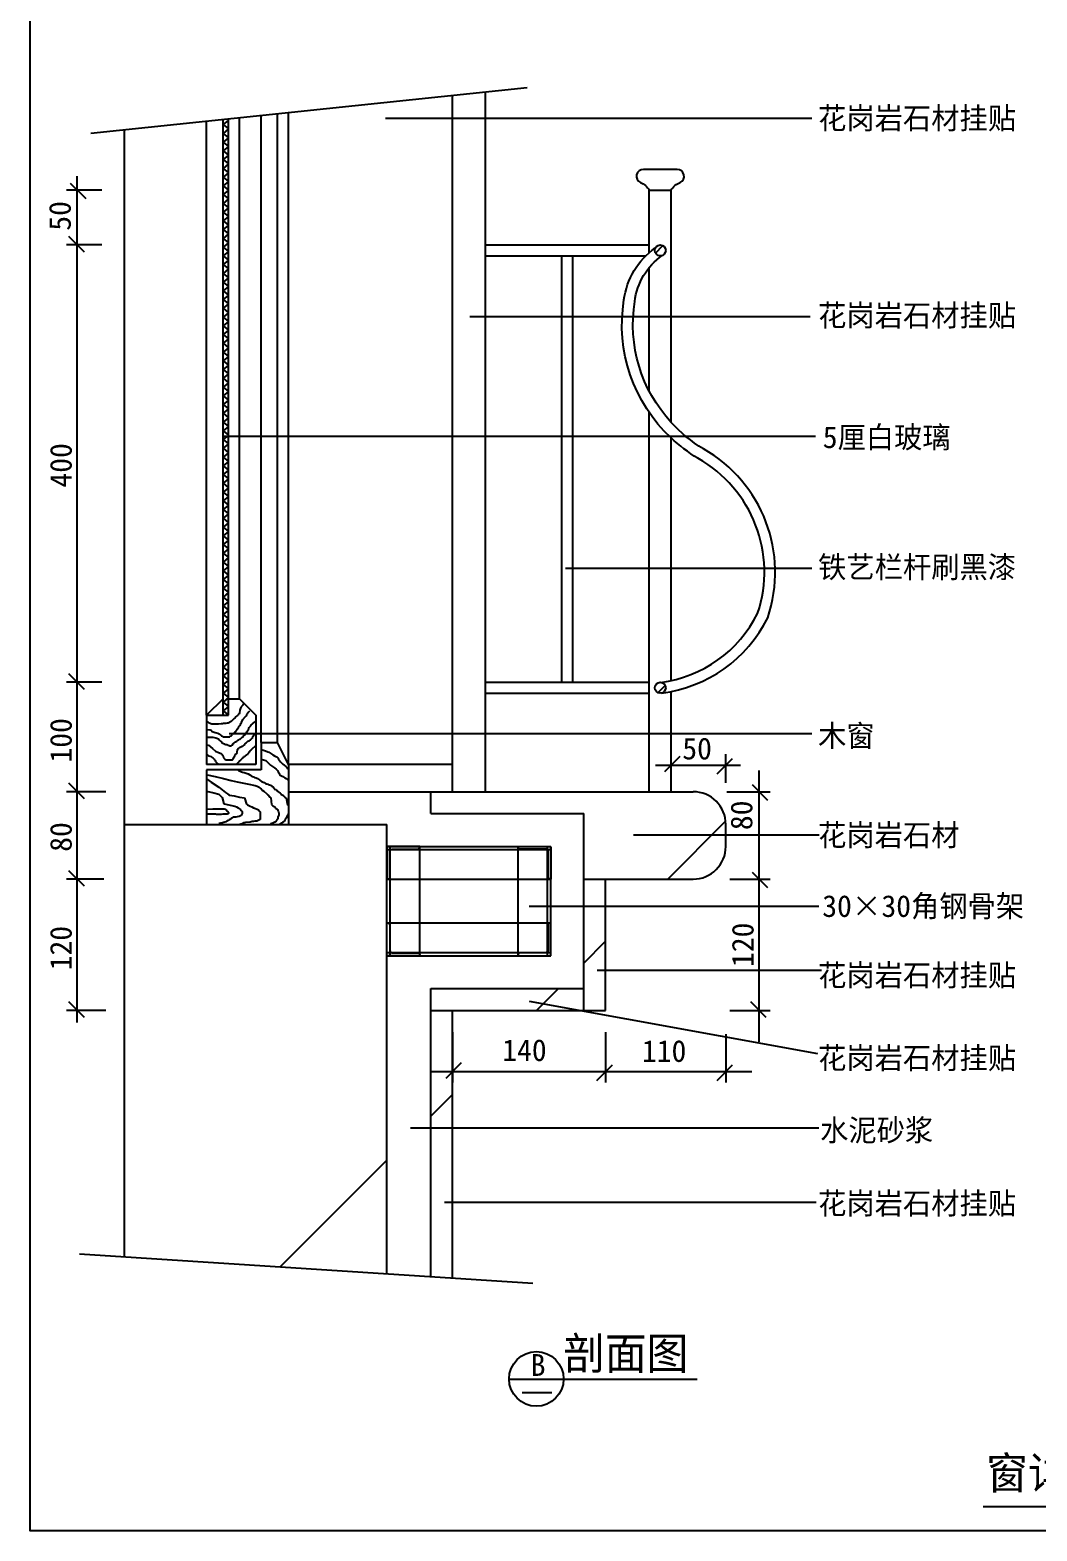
# Model space of a CAD drawing. Header units: metres. Extents: x 1020 to 10144, y 956 to 12504.
# Drawn here: x 1020 to 5626, y 956 to 7819 of the extents above; entities that cross this region are included whole.
import ezdxf

# ---------------------------------------------------------------- set-up
doc = ezdxf.new("R2010")
doc.units = ezdxf.units.M
for name, color, linetype in [('2', 2, 'Continuous'), ('3', 3, 'Continuous'), ('4', 4, 'Continuous'), ('7', 7, 'Continuous'), ('BH', 3, 'Continuous'), ('DIM', 3, 'Continuous'), ('TEXT', 3, 'Continuous')]:
    doc.layers.add(name, color=color, linetype=linetype)
doc.dimstyles.get("Standard").update_dxf_attribs({"dimtxt": 2.5, "dimasz": 2.5, "dimexe": 1.25, "dimexo": 0.625, "dimtad": 1, "dimcen": 2.5, "dimazin": 3, "dimtfac": 1, "dimtmove": 0, "dimatfit": 3})

# ---------------------------------------------------------------- blocks, each defined once
blk = doc.blocks.new('BH2')
at = {"layer": 'BH'}
blk.add_lwpolyline([(0, 32), (5, 28), (0, 24), (5, 20), (0, 16), (5, 12), (0, 8), (5, 4), (0, 0)], dxfattribs=at)
blk = doc.blocks.new('ST-L30')
at = {"layer": '4'}
blk.add_lwpolyline([(0, 1, 0.41), (1, 0), (30, 0), (30, 0.67, 0.41), (28, 2.67), (4.67, 2.67, -0.41), (2.67, 4.67), (2.67, 28, 0.41), (0.67, 30), (0, 30)], format="xyb", close=True, dxfattribs=at)
blk = doc.blocks.new('_DOT')
blk.add_lwpolyline([(-1.6, -1.6), (1.24, 1.24)])

msp = doc.modelspace()

# ---------------------------------------------------------------- hatches: boundary and pattern name
at = {"layer": 'BH'}
h = msp.add_hatch(dxfattribs=at)
h.set_pattern_fill('ANSI31', scale=50)
h.paths.add_polyline_path([(3877.32, 6811.51, 1), (3927.32, 6811.51, 1)])
h = msp.add_hatch(dxfattribs=at)
h.set_pattern_fill('ANSI31', scale=50)
h.paths.add_polyline_path([(3877.32, 4811.51, 1), (3927.32, 4811.51, 1)])
h = msp.add_hatch(dxfattribs=at)
h.set_pattern_fill('ANSI33', scale=300)
h.paths.add_polyline_path([(2952.32, 3336.51), (2852.32, 3336.51), (2852.32, 2120.09), (2952.32, 2113.63)])
h.paths.add_polyline_path([(3552.32, 3336.51), (3552.32, 3436.51), (2852.32, 3436.51), (2852.32, 3336.51)])
h.paths.add_polyline_path([(3552.32, 3336.51), (3652.32, 3336.51), (3652.32, 3936.51), (3552.32, 3936.51)])
h.paths.add_polyline_path([(2952.32, 4336.51), (2852.32, 4336.51), (2852.32, 4236.51), (3552.32, 4236.51), (3552.32, 3936.51), (4052.32, 3936.51, 0.41), (4202.32, 4086.51), (4202.32, 4186.51, 0.41), (4052.32, 4336.51)])
h.paths.add_polyline_path([(2952.32, 4336.51), (2952.32, 4461.51), (2202.32, 4461.51), (2202.32, 4336.51)])
h = msp.add_hatch(dxfattribs=at)
h.set_pattern_fill('AR-CONC', scale=15)
h.paths.add_polyline_path([(2852.32, 3436.51), (3552.32, 3436.51), (3552.32, 4236.51), (2852.32, 4236.51), (2852.32, 4336.51), (2202.32, 4336.51), (2202.32, 4186.51), (2652.32, 4186.51), (2652.32, 4086.51), (3402.32, 4086.51), (3402.32, 3586.51), (2652.32, 3586.51), (2652.32, 2133.02), (2852.32, 2120.09)])
h = msp.add_hatch(dxfattribs=at)
h.set_pattern_fill('ANSI31', scale=1500)
h.paths.add_polyline_path([(2652.32, 4186.51), (1452.32, 4186.51), (1452.32, 2210.6), (2652.32, 2133.02)])

# ---------------------------------------------------------------- linework, layer by layer
msp.add_line((3270.82, 1589.72), (3407.2, 1589.72))
at = {"layer": '2'}
for p, q in [((1452.32, 4186.51), (2652.32, 4186.51)), ((1452.32, 2210.6), (1452.32, 4186.51)), ((2652.32, 2133.02), (2652.32, 4186.51))]:
    msp.add_line(p, q, dxfattribs=at)
at = {"layer": '3'}
for p, q in [((1297.67, 7347.06), (3293.42, 7555.79)), ((1977.32, 4761.51), (1977.32, 7418.14)), ((2152.32, 4561.51), (2152.32, 7436.45)), ((1246.4, 2223.91), (3318.9, 2089.93))]:
    msp.add_line(p, q, dxfattribs=at)
at = {"layer": '4'}
for p, q in [((2952.32, 4461.51), (2952.32, 7520.12)), ((3102.32, 4336.51), (3102.32, 7535.8)), ((1452.32, 4186.51), (1452.32, 7363.24)), ((1902.32, 4761.51), (1827.32, 4686.51)), ((1927.32, 4761.51), (1977.32, 4761.51)), ((1977.32, 4761.51), (2052.32, 4686.51)), ((1827.32, 4686.51), (1827.32, 4461.51)), ((1827.32, 4686.51), (1927.32, 4686.51)), ((2052.32, 4686.51), (2052.32, 4461.51)), ((2077.32, 4561.51), (2152.32, 4561.51)), ((2077.32, 4561.51), (2077.32, 4436.51)), ((2202.32, 4461.51), (2152.32, 4561.51)), ((2052.32, 4461.51), (1827.32, 4461.51)), ((2202.32, 4461.51), (2202.32, 4186.51)), ((2952.32, 4461.51), (2202.32, 4461.51)), ((2952.32, 4336.51), (2952.32, 4461.51)), ((1827.32, 4436.51), (1827.32, 4186.51)), ((2077.32, 4436.51), (1827.32, 4436.51)), ((2202.32, 4336.51), (2952.32, 4336.51)), ((2852.32, 4236.51), (2852.32, 4336.51)), ((2952.32, 4336.51), (4052.32, 4336.51)), ((2852.32, 4236.51), (3552.32, 4236.51)), ((3552.32, 3336.51), (3552.32, 4236.51)), ((4202.32, 4086.51), (4202.32, 4186.51)), ((2652.32, 4086.51), (3402.32, 4086.51)), ((3402.32, 3586.51), (3402.32, 4086.51)), ((3552.32, 3936.51), (4052.32, 3936.51)), ((3652.32, 3336.51), (3652.32, 3936.51)), ((2652.32, 3586.51), (3402.32, 3586.51)), ((2852.32, 2120.09), (2852.32, 3436.51)), ((2852.32, 3436.51), (3552.32, 3436.51)), ((2852.32, 3336.51), (3652.32, 3336.51)), ((2952.32, 2113.63), (2952.32, 3336.51))]:
    msp.add_line(p, q, dxfattribs=at)
for centre, start, end in [((4052.32, 4186.51), 0, 90), ((4052.32, 4086.51), 270, 0)]:
    msp.add_arc(centre, 150, start, end, dxfattribs=at)
at = {"layer": '7'}
for p, q in [((1927.32, 4686.51), (1927.32, 7412.91)), ((2077.32, 4561.51), (2077.32, 7428.6)), ((2202.32, 4461.51), (2202.32, 7441.68)), ((1827.32, 4686.51), (1827.32, 7402.46)), ((1902.32, 4686.51), (1902.32, 7410.3)), ((3852.32, 6801.41), (3852.32, 7086.51)), ((3952.32, 6025.06), (3952.32, 7086.51)), ((3102.32, 6836.51), (3852.32, 6836.51)), ((3102.32, 6786.51), (3835.99, 6786.51)), ((3452.32, 4836.51), (3452.32, 6786.51)), ((3502.32, 4836.51), (3502.32, 6786.51)), ((3852.32, 6168.63), (3852.32, 6733.85)), ((3852.32, 4336.51), (3852.32, 6071.15)), ((3952.32, 4844.64), (3952.32, 5953.76)), ((3102.32, 4836.51), (3852.32, 4836.51)), ((3102.32, 4786.51), (3852.32, 4786.51)), ((3952.32, 4336.51), (3952.32, 4794.31)), ((2652.32, 4071.51), (3402.32, 4071.51)), ((2667.32, 3586.51), (2667.32, 4086.51)), ((2802.32, 3586.51), (2802.32, 4086.51)), ((3252.32, 3586.51), (3252.32, 4086.51)), ((3387.32, 3586.51), (3387.32, 4086.51)), ((2652.32, 3936.51), (3402.32, 3936.51)), ((2652.32, 3736.51), (3402.32, 3736.51)), ((2652.32, 3601.51), (3402.32, 3601.51))]:
    msp.add_line(p, q, dxfattribs=at)
msp.add_lwpolyline([(3852.32, 7086.51), (3952.32, 7086.51, -0.18), (3993.3, 7121.69, 0.81), (3979.35, 7181.7), (3825.3, 7181.7, 0.81), (3811.34, 7121.69, -0.18)], format="xyb", close=True, dxfattribs=at)
for points in [[(3952.32, 5953.76, -0.25), (3736.26, 6585, -0.21), (3879.92, 6822.6, -0.2)], [(3952.32, 6025.06, -0.23), (3785.77, 6577.96, -0.21), (3911.29, 6788.18)], [(3908.63, 4787.32, 0.25), (4393.87, 5131.37, 0.36), (4099.59, 5904.06, -0.07), (3952.32, 6025.06)], [(3904.71, 4836.4, 0.25), (4347.94, 5151.66, 0.36), (4074.34, 5860.9, -0.05), (3952.32, 5953.76)]]:
    msp.add_lwpolyline(points, format="xyb", dxfattribs=at)
for centre in [(3902.32, 6811.51), (3902.32, 4811.51)]:
    msp.add_circle(centre, 25, dxfattribs=at)
at = {"layer": 'BH'}
for p, q in [((1995.58, 4736.67), (1992.86, 4732.14)), ((1949.36, 4666.79), (1945.73, 4663.16)), ((1953.89, 4670.42), (1949.36, 4666.79)), ((1957.51, 4674.05), (1953.89, 4670.42)), ((1961.14, 4678.59), (1957.51, 4674.05)), ((1964.77, 4682.22), (1961.14, 4678.59)), ((1968.39, 4684.94), (1964.77, 4682.22)), ((1971.11, 4688.57), (1968.39, 4684.94)), ((1972.92, 4690.39), (1971.11, 4688.57)), ((1975.64, 4693.11), (1972.92, 4690.39)), ((1977.45, 4696.74), (1975.64, 4693.11)), ((1979.27, 4709.45), (1977.45, 4696.74)), ((1981.08, 4713.99), (1979.27, 4709.45)), ((1982.89, 4718.52), (1981.08, 4713.99)), ((1983.8, 4721.25), (1982.89, 4718.52)), ((1985.61, 4723.97), (1983.8, 4721.25)), ((1987.42, 4725.78), (1985.61, 4723.97)), ((1990.14, 4728.51), (1987.42, 4725.78)), ((1992.86, 4732.14), (1990.14, 4728.51)), ((1992.86, 4665.89), (2005.55, 4680.41)), ((2005.55, 4680.41), (2008.27, 4684.04)), ((2008.27, 4684.04), (2010.99, 4687.67)), ((2010.99, 4687.67), (2012.8, 4691.3)), ((2012.8, 4691.3), (2014.61, 4693.11)), ((2014.61, 4693.11), (2015.52, 4694.93)), ((2015.52, 4694.93), (2017.33, 4696.74)), ((2017.33, 4696.74), (2019.15, 4700.37)), ((2019.15, 4700.37), (2021.86, 4703.1)), ((2021.86, 4703.1), (2024.58, 4705.82)), ((1828.81, 4656.81), (1827.32, 4658.3)), ((1827.32, 4620.51), (1828.81, 4620.51)), ((1831.53, 4654.99), (1828.81, 4656.81)), ((1828.81, 4620.51), (1843.32, 4619.6)), ((1836.06, 4652.27), (1831.53, 4654.99)), ((1839.69, 4650.46), (1836.06, 4652.27)), ((1843.32, 4648.64), (1839.69, 4650.46)), ((1846.94, 4646.83), (1843.32, 4648.64)), ((1843.32, 4619.6), (1848.75, 4617.78)), ((1851.47, 4645.92), (1846.94, 4646.83)), ((1848.75, 4617.78), (1853.29, 4612.34)), ((1881.38, 4645.92), (1851.47, 4645.92)), ((1853.29, 4612.34), (1865.97, 4607.8)), ((1865.97, 4607.8), (1878.66, 4604.17)), ((1878.66, 4604.17), (1884.1, 4601.45)), ((1894.07, 4646.83), (1881.38, 4645.92)), ((1884.1, 4601.45), (1887.73, 4597.82)), ((1899.51, 4646.83), (1894.07, 4646.83)), ((1904.95, 4647.73), (1899.51, 4646.83)), ((1910.38, 4648.64), (1904.95, 4647.73)), ((1915.82, 4648.64), (1910.38, 4648.64)), ((1921.26, 4649.55), (1915.82, 4648.64)), ((1925.79, 4650.46), (1921.26, 4649.55)), ((1930.32, 4652.27), (1925.79, 4650.46)), ((1933.04, 4654.09), (1930.32, 4652.27)), ((1936.67, 4655.9), (1933.04, 4654.09)), ((1939.39, 4657.72), (1936.67, 4655.9)), ((1941.2, 4659.53), (1939.39, 4657.72)), ((1943.01, 4660.44), (1941.2, 4659.53)), ((1945.73, 4663.16), (1943.01, 4660.44)), ((1945.73, 4597.82), (1947.54, 4601.45)), ((1947.54, 4601.45), (1950.26, 4602.36)), ((1950.26, 4602.36), (1952.98, 4605.08)), ((1952.98, 4605.08), (1955.7, 4606.89)), ((1955.7, 4606.89), (1958.42, 4609.62)), ((1958.42, 4609.62), (1960.23, 4612.34)), ((1960.23, 4612.34), (1962.05, 4613.25)), ((1962.05, 4613.25), (1963.86, 4615.97)), ((1963.86, 4615.97), (1965.67, 4617.78)), ((1965.67, 4617.78), (1969.3, 4623.23)), ((1969.3, 4623.23), (1972.92, 4630.49)), ((1972.92, 4630.49), (1974.73, 4632.31)), ((1974.73, 4632.31), (1976.55, 4635.94)), ((1976.55, 4635.94), (1979.27, 4639.57)), ((1979.27, 4639.57), (1981.99, 4643.2)), ((1981.99, 4643.2), (1983.8, 4648.64)), ((1983.8, 4648.64), (1987.42, 4653.18)), ((1987.42, 4653.18), (1992.86, 4665.89)), ((2000.11, 4595.1), (2003.74, 4599.63)), ((2003.74, 4599.63), (2006.46, 4602.36)), ((2006.46, 4602.36), (2009.18, 4605.99)), ((2009.18, 4605.99), (2010.08, 4607.8)), ((2010.08, 4607.8), (2011.89, 4610.52)), ((2011.89, 4610.52), (2014.61, 4615.06)), ((2014.61, 4615.06), (2017.33, 4618.69)), ((2017.33, 4618.69), (2020.05, 4623.23)), ((2020.05, 4623.23), (2020.96, 4626.86)), ((2020.96, 4626.86), (2022.77, 4629.58)), ((2022.77, 4629.58), (2025.49, 4633.21)), ((2025.49, 4633.21), (2027.3, 4635.03)), ((2027.3, 4635.03), (2029.12, 4637.75)), ((2029.12, 4637.75), (2031.83, 4642.29)), ((2031.83, 4642.29), (2035.46, 4645.92)), ((2035.46, 4645.92), (2038.18, 4648.64)), ((2038.18, 4648.64), (2040.9, 4649.55)), ((2040.9, 4649.55), (2046.34, 4654.99)), ((2042.71, 4594.19), (2047.24, 4598.73)), ((2046.34, 4654.99), (2050.87, 4656.81)), ((2047.24, 4598.73), (2049.96, 4599.63)), ((1827.32, 4586.02), (1855.1, 4586.02)), ((1827.32, 4551), (1836.06, 4548.81)), ((1836.06, 4548.81), (1854.19, 4534.29)), ((1854.19, 4534.29), (1868.69, 4521.58)), ((1855.1, 4586.02), (1869.6, 4582.39)), ((1869.6, 4582.39), (1882.29, 4577.85)), ((1882.29, 4577.85), (1886.82, 4572.41)), ((1886.82, 4572.41), (1891.35, 4567.87)), ((1887.73, 4597.82), (1892.26, 4594.19)), ((1891.35, 4567.87), (1894.98, 4564.24)), ((1892.26, 4594.19), (1895.88, 4591.47)), ((1894.98, 4564.24), (1898.6, 4560.61)), ((1895.88, 4591.47), (1899.51, 4589.65)), ((1898.6, 4560.61), (1902.23, 4558.79)), ((1899.51, 4589.65), (1903.13, 4587.84)), ((1902.23, 4558.79), (1904.95, 4556.07)), ((1903.13, 4587.84), (1905.85, 4586.93)), ((1904.95, 4556.07), (1908.57, 4555.16)), ((1905.85, 4586.93), (1930.32, 4586.93)), ((1908.57, 4555.16), (1911.29, 4553.35)), ((1911.29, 4553.35), (1914.92, 4552.44)), ((1914.92, 4552.44), (1919.45, 4551.53)), ((1919.45, 4551.53), (1924.89, 4549.72)), ((1924.89, 4549.72), (1930.32, 4547.9)), ((1930.32, 4586.93), (1933.04, 4587.84)), ((1930.32, 4547.9), (1933.95, 4546.09)), ((1933.04, 4587.84), (1935.76, 4590.56)), ((1933.95, 4546.09), (1940.29, 4546.09)), ((1935.76, 4590.56), (1939.39, 4592.37)), ((1939.39, 4592.37), (1942.11, 4595.1)), ((1940.29, 4546.09), (1943.92, 4549.72)), ((1942.11, 4595.1), (1945.73, 4597.82)), ((1943.92, 4549.72), (1946.64, 4553.35)), ((1946.64, 4553.35), (1949.36, 4556.98)), ((1949.36, 4556.98), (1951.17, 4558.79)), ((1951.17, 4558.79), (1953.89, 4560.61)), ((1953.89, 4560.61), (1957.51, 4562.42)), ((1957.51, 4562.42), (1960.23, 4564.24)), ((1960.23, 4564.24), (1962.05, 4566.05)), ((1962.05, 4566.05), (1965.67, 4567.87)), ((1965.67, 4567.87), (1970.2, 4571.5)), ((1966.58, 4515.23), (1969.3, 4529.75)), ((1969.3, 4529.75), (1971.11, 4534.29)), ((1970.2, 4571.5), (1973.83, 4573.31)), ((1971.11, 4534.29), (1972.92, 4535.2)), ((1972.92, 4535.2), (1975.64, 4536.11)), ((1973.83, 4573.31), (1976.55, 4576.04)), ((1975.64, 4536.11), (1978.36, 4537.92)), ((1976.55, 4576.04), (1980.17, 4576.94)), ((1978.36, 4537.92), (1980.17, 4540.64)), ((1980.17, 4576.94), (1983.8, 4579.67)), ((1980.17, 4540.64), (1984.7, 4541.55)), ((1983.8, 4579.67), (1987.42, 4582.39)), ((1984.7, 4541.55), (1989.24, 4544.27)), ((1987.42, 4582.39), (1990.14, 4585.11)), ((1989.24, 4544.27), (1992.86, 4545.18)), ((1990.14, 4585.11), (1992.86, 4587.84)), ((1992.86, 4587.84), (1995.58, 4591.47)), ((1992.86, 4545.18), (1996.49, 4547.9)), ((1995.58, 4591.47), (2000.11, 4595.1)), ((1996.49, 4547.9), (1999.21, 4550.63)), ((1999.21, 4550.63), (2001.92, 4552.44)), ((2001.92, 4552.44), (2005.55, 4557.89)), ((2005.55, 4557.89), (2008.27, 4559.7)), ((2008.27, 4559.7), (2014.61, 4566.05)), ((2014.61, 4566.05), (2016.43, 4566.96)), ((2016.43, 4566.96), (2020.05, 4568.78)), ((2020.05, 4568.78), (2023.68, 4570.59)), ((2023.68, 4570.59), (2027.3, 4573.31)), ((2027.3, 4573.31), (2029.12, 4574.22)), ((2029.12, 4574.22), (2031.83, 4576.94)), ((2034.55, 4530.66), (2029.12, 4526.12)), ((2031.83, 4576.94), (2033.65, 4579.67)), ((2033.65, 4579.67), (2035.46, 4581.48)), ((2049.05, 4545.18), (2034.55, 4530.66)), ((2035.46, 4581.48), (2036.37, 4583.3)), ((2036.37, 4583.3), (2038.18, 4584.21)), ((2038.18, 4584.21), (2039.08, 4586.93)), ((2039.08, 4586.93), (2039.99, 4590.56)), ((2039.99, 4590.56), (2042.71, 4594.19)), ((1827.32, 4505.87), (1830.63, 4505.25)), ((1830.63, 4505.25), (1836.06, 4500.71)), ((1836.06, 4500.71), (1848.75, 4497.08)), ((1848.75, 4497.08), (1853.29, 4493.45)), ((1853.29, 4493.45), (1856.91, 4489.82)), ((1856.91, 4489.82), (1861.44, 4485.28)), ((1861.44, 4485.28), (1863.25, 4482.56)), ((1863.25, 4482.56), (1865.97, 4479.84)), ((1865.97, 4479.84), (1868.69, 4474.39)), ((1868.69, 4521.58), (1881.38, 4516.14)), ((1868.69, 4474.39), (1870.51, 4471.67)), ((1870.51, 4471.67), (1871.41, 4470.76)), ((1871.41, 4470.76), (1874.13, 4468.04)), ((1874.13, 4468.04), (1876.85, 4465.32)), ((1876.85, 4465.32), (1880.48, 4463.5)), ((1881.38, 4516.14), (1894.07, 4510.69)), ((1894.07, 4510.69), (1898.6, 4506.16)), ((1898.6, 4506.16), (1901.32, 4502.53)), ((1901.32, 4502.53), (1902.23, 4498.9)), ((1902.23, 4498.9), (1904.04, 4495.26)), ((1904.04, 4495.26), (1904.95, 4491.63)), ((1904.95, 4491.63), (1907.67, 4488)), ((1907.67, 4488), (1910.38, 4485.28)), ((1910.38, 4485.28), (1913.1, 4483.47)), ((1913.1, 4483.47), (1916.73, 4481.65)), ((1916.73, 4481.65), (1943.92, 4481.65)), ((1943.92, 4481.65), (1945.73, 4482.56)), ((1945.73, 4482.56), (1948.45, 4485.28)), ((1948.45, 4485.28), (1953.89, 4496.17)), ((1953.89, 4496.17), (1956.61, 4499.8)), ((1956.61, 4499.8), (1958.42, 4503.43)), ((1958.42, 4503.43), (1960.23, 4505.25)), ((1960.23, 4505.25), (1961.14, 4508.88)), ((1961.14, 4508.88), (1963.86, 4511.6)), ((1963.86, 4511.6), (1966.58, 4515.23)), ((1966.58, 4465.32), (1963.86, 4462.59)), ((1971.11, 4469.85), (1966.58, 4465.32)), ((1973.83, 4471.67), (1971.11, 4469.85)), ((1974.73, 4472.58), (1973.83, 4471.67)), ((1976.55, 4475.3), (1974.73, 4472.58)), ((1980.17, 4477.11), (1976.55, 4475.3)), ((1981.08, 4478.93), (1980.17, 4477.11)), ((1981.99, 4480.74), (1981.08, 4478.93)), ((1989.24, 4488), (1981.99, 4480.74)), ((1991.96, 4490.73), (1989.24, 4488)), ((1995.58, 4493.45), (1991.96, 4490.73)), ((1998.3, 4495.26), (1995.58, 4493.45)), ((2001.92, 4497.99), (1998.3, 4495.26)), ((2004.64, 4499.8), (2001.92, 4497.99)), ((2007.36, 4501.62), (2004.64, 4499.8)), ((2010.08, 4503.43), (2007.36, 4501.62)), ((2011.89, 4504.34), (2010.08, 4503.43)), ((2012.8, 4505.25), (2011.89, 4504.34)), ((2014.61, 4507.97), (2012.8, 4505.25)), ((2016.43, 4509.79), (2014.61, 4507.97)), ((2018.24, 4512.51), (2016.43, 4509.79)), ((2021.86, 4517.05), (2018.24, 4512.51)), ((2023.68, 4520.68), (2021.86, 4517.05)), ((2025.49, 4523.4), (2023.68, 4520.68)), ((2029.12, 4526.12), (2025.49, 4523.4)), ((2077.32, 4529), (2091.56, 4524.93)), ((2077.32, 4485.64), (2098.98, 4478.86)), ((2091.56, 4524.93), (2112.34, 4517.5)), ((2098.98, 4478.86), (2119.76, 4458.05)), ((2112.34, 4517.5), (2121.24, 4511.55)), ((2121.24, 4511.55), (2130.15, 4505.61)), ((2130.15, 4505.61), (2137.57, 4501.15)), ((2137.57, 4501.15), (2143.51, 4496.69)), ((2143.51, 4496.69), (2147.96, 4495.21)), ((2147.96, 4495.21), (2152.41, 4490.75)), ((2152.41, 4490.75), (2156.86, 4484.8)), ((2156.86, 4484.8), (2165.77, 4472.91)), ((2165.77, 4472.91), (2171.7, 4466.97)), ((2171.7, 4466.97), (2176.16, 4462.51)), ((2176.16, 4462.51), (2182.09, 4458.05)), ((1827.32, 4414.12), (1830.36, 4413.47)), ((1827.32, 4395.36), (1848.17, 4380.18)), ((1830.36, 4413.47), (1865.98, 4406.04)), ((1865.98, 4406.04), (1904.56, 4397.12)), ((1904.56, 4397.12), (1940.18, 4388.21)), ((1968.18, 4436.51), (1972.83, 4432.79)), ((1972.83, 4432.79), (1980.25, 4429.82)), ((1980.25, 4429.82), (1986.19, 4426.84)), ((1986.19, 4426.84), (1992.13, 4425.36)), ((1992.13, 4425.36), (1999.55, 4423.87)), ((1999.55, 4423.87), (2008.45, 4420.9)), ((2008.45, 4420.9), (2017.36, 4417.93)), ((2017.36, 4417.93), (2024.78, 4413.47)), ((2024.78, 4413.47), (2030.71, 4409.01)), ((2030.71, 4409.01), (2036.65, 4406.04)), ((2036.65, 4406.04), (2041.1, 4404.55)), ((2041.1, 4404.55), (2047.04, 4401.58)), ((2047.04, 4401.58), (2054.46, 4400.09)), ((2054.46, 4400.09), (2060.4, 4397.12)), ((2060.4, 4397.12), (2064.85, 4394.15)), ((2064.85, 4394.15), (2069.3, 4391.18)), ((2119.76, 4458.05), (2128.66, 4452.11)), ((2128.66, 4452.11), (2137.57, 4446.16)), ((2137.57, 4446.16), (2144.99, 4438.73)), ((2144.99, 4438.73), (2150.93, 4432.79)), ((2150.93, 4432.79), (2155.38, 4426.84)), ((2155.38, 4426.84), (2158.35, 4422.39)), ((2158.35, 4422.39), (2161.32, 4416.44)), ((2161.32, 4416.44), (2164.28, 4411.98)), ((2164.28, 4411.98), (2167.25, 4410.5)), ((2167.25, 4410.5), (2170.22, 4409.01)), ((2170.22, 4409.01), (2176.16, 4406.04)), ((2176.16, 4406.04), (2180.61, 4403.07)), ((2180.61, 4403.07), (2185.06, 4400.09)), ((2182.09, 4458.05), (2189.51, 4452.11)), ((2185.06, 4400.09), (2191, 4397.12)), ((2189.51, 4452.11), (2193.97, 4447.65)), ((2191, 4397.12), (2196.93, 4392.66)), ((2193.97, 4447.65), (2198.42, 4441.71)), ((2196.93, 4392.66), (2201.39, 4388.21)), ((2198.42, 4441.71), (2198.42, 4440.22)), ((2198.42, 4440.22), (2199.9, 4440.22)), ((2199.9, 4440.22), (2201.39, 4437.25)), ((2201.39, 4437.25), (2202.32, 4436.31)), ((1827.32, 4339.33), (1860.04, 4331.14)), ((1848.17, 4380.18), (1883.78, 4356.4)), ((1860.04, 4331.14), (1883.78, 4325.2)), ((1883.78, 4356.4), (1913.47, 4332.63)), ((1883.78, 4325.2), (1892.69, 4316.28)), ((1913.47, 4332.63), (1922.37, 4326.68)), ((1922.37, 4326.68), (1928.31, 4322.22)), ((1940.18, 4388.21), (1966.9, 4382.26)), ((1966.9, 4382.26), (1990.64, 4376.32)), ((1990.64, 4376.32), (2020.32, 4370.37)), ((2020.32, 4370.37), (2050.01, 4364.43)), ((2050.01, 4364.43), (2058.91, 4361.46)), ((2058.91, 4361.46), (2067.82, 4357)), ((2067.82, 4357), (2072.27, 4352.54)), ((2069.3, 4391.18), (2072.27, 4388.21)), ((2072.27, 4388.21), (2078.2, 4383.75)), ((2072.27, 4352.54), (2076.72, 4349.57)), ((2076.72, 4349.57), (2081.17, 4343.62)), ((2078.2, 4383.75), (2090.08, 4377.8)), ((2081.17, 4343.62), (2088.59, 4339.16)), ((2088.59, 4339.16), (2103.43, 4327.28)), ((2090.08, 4377.8), (2096.01, 4373.34)), ((2096.01, 4373.34), (2098.98, 4371.86)), ((2098.98, 4371.86), (2103.43, 4371.86)), ((2103.43, 4371.86), (2107.89, 4370.37)), ((2103.43, 4327.28), (2107.89, 4322.82)), ((2107.89, 4370.37), (2112.34, 4367.4)), ((2112.34, 4367.4), (2115.31, 4367.4)), ((2115.31, 4367.4), (2119.76, 4365.91)), ((2119.76, 4365.91), (2125.7, 4361.46)), ((2125.7, 4361.46), (2131.63, 4358.48)), ((2131.63, 4358.48), (2134.6, 4354.03)), ((2134.6, 4354.03), (2134.6, 4352.54)), ((2134.6, 4352.54), (2136.09, 4349.57)), ((2136.09, 4349.57), (2137.57, 4348.08)), ((2137.57, 4348.08), (2142.02, 4346.59)), ((2142.02, 4346.59), (2146.47, 4343.62)), ((2146.47, 4343.62), (2149.44, 4342.14)), ((2149.44, 4342.14), (2153.89, 4337.68)), ((2153.89, 4337.68), (2158.35, 4334.71)), ((2158.35, 4334.71), (2164.28, 4330.25)), ((2164.28, 4330.25), (2165.77, 4328.76)), ((2165.77, 4328.76), (2167.25, 4325.79)), ((2167.25, 4325.79), (2170.22, 4324.3)), ((2170.22, 4324.3), (2173.19, 4322.82)), ((2201.39, 4388.21), (2202.32, 4387.27)), ((1827.32, 4256.99), (1828.87, 4257.1)), ((1828.87, 4257.1), (1855.59, 4258.58)), ((1855.59, 4258.58), (1909.01, 4258.58)), ((1892.69, 4316.28), (1898.63, 4310.33)), ((1898.63, 4310.33), (1906.05, 4280.88)), ((1906.05, 4280.88), (1914.95, 4279.39)), ((1909.01, 4258.58), (1913.47, 4255.61)), ((1913.47, 4255.61), (1917.92, 4252.64)), ((1914.95, 4279.39), (1935.73, 4274.93)), ((1928.31, 4322.22), (1932.76, 4320.74)), ((1932.76, 4320.74), (1953.54, 4317.77)), ((1935.73, 4274.93), (1956.51, 4270.47)), ((1953.54, 4317.77), (1977.28, 4311.82)), ((1956.51, 4270.47), (1963.93, 4267.5)), ((1963.93, 4267.5), (1971.35, 4263.04)), ((1971.35, 4263.04), (1974.32, 4261.56)), ((1974.32, 4261.56), (1977.28, 4258.58)), ((1977.28, 4311.82), (2001.03, 4308.85)), ((1977.28, 4258.58), (1981.74, 4255.61)), ((1981.74, 4255.61), (1984.7, 4251.15)), ((2001.03, 4308.85), (2009.94, 4279.39)), ((2009.94, 4279.39), (2014.39, 4276.42)), ((2014.39, 4276.42), (2020.32, 4273.45)), ((2020.32, 4273.45), (2026.26, 4270.47)), ((2026.26, 4270.47), (2033.68, 4267.5)), ((2033.68, 4267.5), (2042.59, 4263.04)), ((2042.59, 4263.04), (2051.49, 4260.07)), ((2051.49, 4260.07), (2058.91, 4257.1)), ((2058.91, 4257.1), (2064.85, 4254.13)), ((2107.89, 4322.82), (2110.86, 4319.85)), ((2110.86, 4319.85), (2113.82, 4315.39)), ((2113.82, 4315.39), (2116.79, 4310.93)), ((2116.79, 4310.93), (2121.24, 4307.96)), ((2121.24, 4307.96), (2124.21, 4278.5)), ((2124.21, 4278.5), (2130.15, 4272.55)), ((2130.15, 4272.55), (2139.05, 4266.61)), ((2139.05, 4266.61), (2142.02, 4262.15)), ((2142.02, 4262.15), (2142.02, 4260.66)), ((2142.02, 4260.66), (2144.99, 4259.18)), ((2144.99, 4259.18), (2147.96, 4257.69)), ((2147.96, 4257.69), (2150.93, 4254.72)), ((2173.19, 4322.82), (2176.16, 4319.85)), ((2176.16, 4319.85), (2179.12, 4318.36)), ((2179.12, 4318.36), (2179.12, 4316.87)), ((2179.12, 4316.87), (2182.09, 4313.9)), ((2182.09, 4313.9), (2185.06, 4310.93)), ((2185.06, 4310.93), (2191, 4307.96)), ((2191, 4307.96), (2196.93, 4277.01)), ((2196.93, 4277.01), (2201.39, 4271.07)), ((2201.39, 4271.07), (2202.32, 4269.19)), ((1867.46, 4233.32), (1827.32, 4233.32)), ((1871.91, 4231.83), (1867.46, 4233.32)), ((1894.17, 4231.83), (1871.91, 4231.83)), ((1888.24, 4191.71), (1883.78, 4191.71)), ((1892.69, 4193.2), (1888.24, 4191.71)), ((1897.14, 4193.2), (1892.69, 4193.2)), ((1901.59, 4233.32), (1894.17, 4231.83)), ((1901.59, 4196.17), (1897.14, 4193.2)), ((1920.89, 4233.32), (1901.59, 4233.32)), ((1906.05, 4196.17), (1901.59, 4196.17)), ((1910.5, 4197.65), (1906.05, 4196.17)), ((1914.95, 4199.14), (1910.5, 4197.65)), ((1919.4, 4202.11), (1914.95, 4199.14)), ((1917.92, 4252.64), (1920.89, 4248.18)), ((1925.34, 4205.08), (1919.4, 4202.11)), ((1920.89, 4248.18), (1920.89, 4246.7)), ((1920.89, 4246.7), (1922.37, 4246.7)), ((1925.34, 4234.81), (1920.89, 4233.32)), ((1922.37, 4246.7), (1923.86, 4243.72)), ((1923.86, 4243.72), (1925.34, 4242.24)), ((1925.34, 4242.24), (1926.82, 4240.75)), ((1926.82, 4236.29), (1925.34, 4234.81)), ((1929.79, 4208.06), (1925.34, 4205.08)), ((1926.82, 4240.75), (1926.82, 4236.29)), ((1934.24, 4209.54), (1929.79, 4208.06)), ((1940.18, 4214), (1934.24, 4209.54)), ((1943.15, 4215.49), (1940.18, 4214)), ((1946.12, 4216.97), (1943.15, 4215.49)), ((1949.09, 4219.95), (1946.12, 4216.97)), ((1960.96, 4219.95), (1949.09, 4219.95)), ((1966.9, 4221.43), (1960.96, 4219.95)), ((1975.8, 4222.92), (1966.9, 4221.43)), ((1981.74, 4225.89), (1975.8, 4222.92)), ((1983.22, 4188.74), (1978.78, 4186.51)), ((1984.7, 4227.38), (1981.74, 4225.89)), ((1990.64, 4190.22), (1983.22, 4188.74)), ((1984.7, 4251.15), (1989.16, 4246.7)), ((1986.19, 4230.35), (1984.7, 4227.38)), ((1989.16, 4233.32), (1986.19, 4230.35)), ((1989.16, 4246.7), (1990.64, 4243.72)), ((1990.64, 4236.29), (1989.16, 4233.32)), ((1990.64, 4243.72), (1990.64, 4236.29)), ((1998.06, 4194.68), (1990.64, 4190.22)), ((2005.48, 4196.17), (1998.06, 4194.68)), ((2026.26, 4197.65), (2005.48, 4196.17)), ((2035.17, 4200.63), (2026.26, 4197.65)), ((2041.1, 4200.63), (2035.17, 4200.63)), ((2048.52, 4202.11), (2041.1, 4200.63)), ((2057.43, 4202.11), (2048.52, 4202.11)), ((2066.33, 4206.57), (2057.43, 4202.11)), ((2064.85, 4254.13), (2067.82, 4249.67)), ((2072.27, 4209.54), (2066.33, 4206.57)), ((2067.82, 4249.67), (2069.3, 4248.18)), ((2069.3, 4248.18), (2072.27, 4243.72)), ((2072.27, 4243.72), (2072.27, 4209.54)), ((2121.24, 4189.33), (2117.49, 4186.51)), ((2125.7, 4190.82), (2121.24, 4189.33)), ((2130.15, 4192.3), (2125.7, 4190.82)), ((2133.12, 4193.79), (2130.15, 4192.3)), ((2139.05, 4196.76), (2133.12, 4193.79)), ((2144.99, 4201.22), (2139.05, 4196.76)), ((2149.44, 4207.16), (2144.99, 4201.22)), ((2152.41, 4213.11), (2149.44, 4207.16)), ((2150.93, 4254.72), (2153.89, 4250.26)), ((2153.89, 4220.54), (2152.41, 4213.11)), ((2153.89, 4250.26), (2156.86, 4244.32)), ((2155.38, 4225), (2153.89, 4220.54)), ((2156.86, 4226.48), (2155.38, 4225)), ((2156.86, 4244.32), (2158.35, 4238.37)), ((2158.35, 4230.94), (2156.86, 4226.48)), ((2158.35, 4238.37), (2158.35, 4230.94)), ((2164.28, 4187.84), (2160.29, 4186.51)), ((2167.25, 4190.82), (2164.28, 4187.84)), ((2170.22, 4192.3), (2167.25, 4190.82)), ((2176.16, 4196.76), (2170.22, 4192.3)), ((2182.09, 4199.73), (2176.16, 4196.76)), ((2186.55, 4208.65), (2182.09, 4199.73)), ((2191, 4216.08), (2186.55, 4208.65)), ((2193.97, 4223.51), (2191, 4216.08)), ((2198.42, 4229.46), (2193.97, 4223.51)), ((2199.9, 4233.91), (2198.42, 4229.46)), ((2202.32, 4238.76), (2199.9, 4233.91))]:
    msp.add_line(p, q, dxfattribs=at)
at = {"layer": 'DIM'}
for p, q in [((1235.9, 6796.55), (1235.9, 7150.95)), ((1347.94, 7086.51), (1185.9, 7086.51)), ((1347.94, 6836.51), (1185.9, 6836.51)), ((1347.94, 6836.51), (1185.9, 6836.51)), ((1235.9, 4861.51), (1235.9, 6811.51)), ((1235.9, 4361.51), (1235.9, 4880.48)), ((1347.94, 4836.51), (1185.9, 4836.51)), ((1347.94, 4836.51), (1185.9, 4836.51)), ((3952.32, 4379.81), (3952.32, 4507.6)), ((4202.32, 4377.49), (4202.32, 4507.6)), ((3881.37, 4457.6), (4269.37, 4457.6)), ((4354.9, 3192.97), (4354.9, 4433.97)), ((1366.37, 4336.51), (1185.9, 4336.51)), ((1366.37, 4336.51), (1185.9, 4336.51)), ((1235.9, 3961.51), (1235.9, 4382)), ((4206.69, 4336.51), (4404.9, 4336.51)), ((1357.64, 3936.51), (1185.9, 3936.51)), ((1357.64, 3936.51), (1185.9, 3936.51)), ((1235.9, 3280.84), (1235.9, 3962.88)), ((4221.42, 3936.51), (4404.9, 3936.51)), ((4221.42, 3936.51), (4404.9, 3936.51)), ((1366.37, 3336.51), (1185.9, 3336.51)), ((4221.42, 3336.51), (4404.9, 3336.51)), ((2952.32, 3237.28), (2952.32, 3006.6)), ((3652.32, 3237.28), (3652.32, 3006.6)), ((3652.32, 3237.28), (3652.32, 3006.6)), ((4202.32, 3228.5), (4202.32, 3006.6)), ((2848.42, 3056.6), (4321.4, 3056.6))]:
    msp.add_line(p, q, dxfattribs=at)
msp.add_lwpolyline([(1019.51, 12503.77), (10144.41, 12503.77), (10144.41, 956.25), (1019.51, 956.25)], close=True, dxfattribs=at)
at = {"layer": 'TEXT'}
for p, q in [((3210.88, 1650.49), (3460.58, 1650.49)), ((3460.57, 1650.5), (4071, 1650.5)), ((5379.62, 1068.51), (6589, 1068.51))]:
    msp.add_line(p, q, dxfattribs=at)
msp.add_circle((3335.59, 1651.18), 125, dxfattribs=at)

# ---------------------------------------------------------------- block references
at = {"layer": '3', "xscale": -5, "yscale": 5, "zscale": 5}
for p in [(1927.32, 7246.51), (1927.32, 7086.51), (1927.32, 6926.51), (1927.32, 6766.51), (1927.32, 6606.51), (1927.32, 6446.51), (1927.32, 6286.51), (1927.32, 6126.51), (1927.32, 5966.51), (1927.32, 5806.51), (1927.32, 5646.51), (1927.32, 5486.51), (1927.32, 5326.51), (1927.32, 5166.51), (1927.32, 5006.51), (1927.32, 4846.51), (1927.32, 4686.51)]:
    msp.add_blockref('BH2', p, dxfattribs=at)
at = {"layer": '3', "yscale": 5, "zscale": 5}
for p, xscale, rotation in [((2652.32, 4086.51), 5, 270), ((3402.32, 4086.51), -5, 90), ((2652.32, 3586.51), -5, 270), ((3402.32, 3586.51), 5, 90)]:
    msp.add_blockref('ST-L30', p, dxfattribs=dict(at, xscale=xscale, rotation=rotation))
at = {"layer": 'DIM', "xscale": 25, "yscale": 25, "zscale": 25}
for p, rotation in [((1235.9, 7086.51), 90), ((1235.9, 6836.51), 270), ((1235.9, 4836.51), 270), ((3952.32, 4457.6), 180), ((1235.9, 4336.51), 270), ((4354.9, 4336.51), 90), ((1235.9, 3936.51), 270), ((4354.9, 3936.51), 90), ((1235.9, 3336.51), 270), ((4354.9, 3336.51), 270), ((2952.32, 3056.6), 180)]:
    msp.add_blockref('_DOT', p, dxfattribs=dict(at, rotation=rotation))
for p in [(4202.32, 4457.6), (3652.32, 3056.6), (4202.32, 3056.6)]:
    msp.add_blockref('_DOT', p, dxfattribs=at)

# ---------------------------------------------------------------- texts
for s, p in [('50', (1205.96, 6901.49)), ('400', (1210.33, 5726.98)), ('100', (1210.33, 4469.75)), ('80', (4323.61, 4160.71)), ('80', (1210.33, 4061.66)), ('120', (1210.33, 3519.75)), ('120', (4329.33, 3534.83))]:
    msp.add_text(s, height=99.5, rotation=90).set_placement(p)
for s, p in [('50', (4003.34, 4484.04)), ('140', (3179.86, 3104.96)), ('110', (3818.68, 3101.12))]:
    msp.add_text(s, height=99.5).set_placement(p)
at = {"layer": 'TEXT'}
for s, height, p in [('花岗岩石材挂贴', 99.5, (4624.55, 7366.06)), ('花岗岩石材挂贴', 99.5, (4624.55, 6464.86)), ('5厘白玻璃', 99.5, (4645.71, 5907.51)), ('铁艺栏杆刷黑漆', 99.5, (4624.55, 5313.86)), ('木窗', 99.5, (4624.55, 4542.35)), ('花岗岩石材', 99.5, (4624.55, 4088.44)), ('30×30角钢骨架', 99.5, (4643.42, 3763.85)), ('花岗岩石材挂贴', 99.5, (4624.55, 3447.57)), ('花岗岩石材挂贴', 99.5, (4624.55, 3069.39)), ('水泥砂浆', 99.5, (4633.66, 2738.95)), ('花岗岩石材挂贴', 99.5, (4624.55, 2404.53)), ('剖面图', 147, (3457.83, 1694.87)), ('B', 99.5, (3309.97, 1665.35)), ('窗详图（六）', 147, (5393.69, 1148.12))]:
    msp.add_text(s, height=height, dxfattribs=at).set_placement(p)

# ---------------------------------------------------------------- leaders
at = {"layer": 'DIM'}
for points in [[(2645.29, 7415.91), (4595.83, 7415.91)], [(3032.03, 6508.68), (4587.91, 6508.68)], [(1905.43, 5962.66), (4612.64, 5962.66)], [(3469.22, 5357.84), (4595.83, 5357.84)], [(1930.65, 4601.81), (4595.83, 4601.81)], [(3780.3, 4139.79), (4629.46, 4139.79)], [(3303.13, 3813.39), (4628.32, 3813.39)], [(3613.53, 3521.15), (4640.25, 3521.15)], [(3303.13, 3378), (4622.35, 3139.44)], [(2759.92, 2799.48), (4628.32, 2799.48)], [(2915.12, 2459.52), (4616.38, 2459.52)]]:
    msp.add_leader(points, dimstyle='Standard', dxfattribs=at)

doc.saveas('drawing.dxf')
